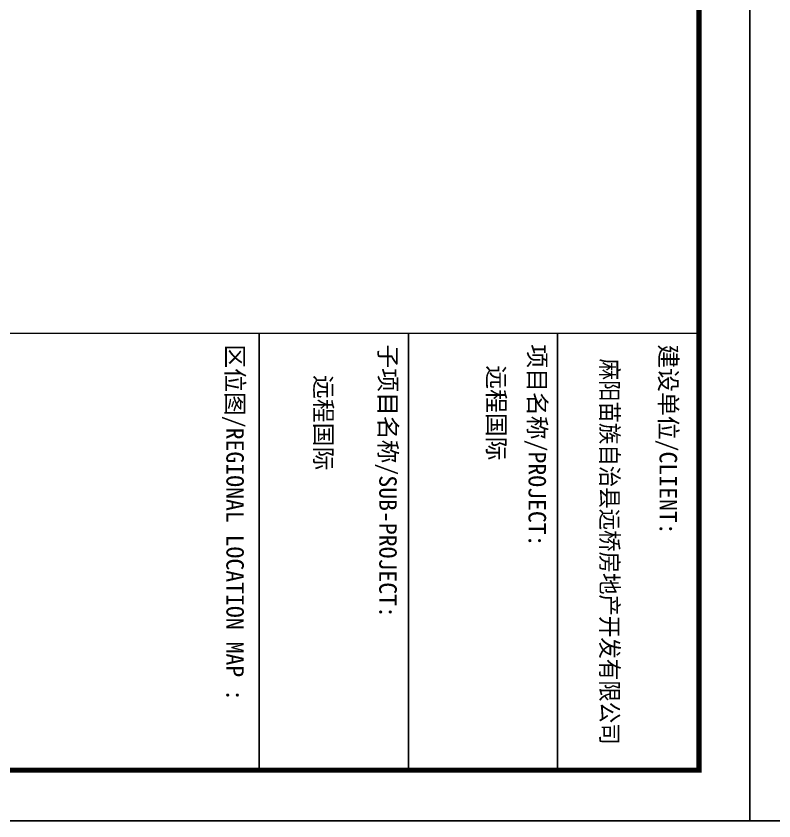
# Model space of a CAD drawing. Extents: x -737978 to 768813, y -372247 to 1140308.
# Drawn here: x -662769 to -659039, y -338663 to -334700 of the extents above; entities that cross this region are included whole.
import ezdxf

# ---------------------------------------------------------------- set-up
doc = ezdxf.new("R2010")
doc.units = 0
doc.header["$LTSCALE"] = 10
doc.header["$MEASUREMENT"] = 0
doc.layers.get('0').update_dxf_attribs({"linetype": 'CONTINUOUS'})
doc.layers.add('PUB_TITLE', color=4, linetype='CONTINUOUS')
doc.styles.add('-宋体', font='', dxfattribs={"width": 0.8})
doc.styles.get('-宋体').set_extended_font_data('SimSun')

# ---------------------------------------------------------------- blocks, each defined once
blk = doc.blocks.new('TQ1')
at = {"layer": 'PUB_TITLE'}
for p, q in [((-49855, -380355), (-43855, -380355)), ((-49855, -382405), (-43855, -382405))]:
    blk.add_line(p, q, dxfattribs=at)
at = {"layer": 'PUB_TITLE', "const_width": 20}
for points in [[(-49855, -378414), (-49855, -418455)], [(-49855, -384455), (-43855, -384455)]]:
    blk.add_lwpolyline(points, dxfattribs=at)
at = {"layer": 'PUB_TITLE', "style": '-宋体'}
for s, p in [('建设单位/CLIENT:', (-49705, -378955)), ('项目名称/PROJECT:', (-49705, -380755)), ('远程国际', (-49417, -381317)), ('子项目名称/SUB-PROJECT:', (-49705, -382805)), ('远程国际', (-49283, -383691)), ('区位图/REGIONAL LOCATION MAP :', (-49705, -384905))]:
    blk.add_text(s, height=240, dxfattribs=at).set_placement(p)
at = {"layer": 'PUB_TITLE', "style": '-宋体', "width": 0.9}
blk.add_text('麻阳苗族自治县远桥房地产开发有限公司', height=240, dxfattribs=at).set_placement((-49509, -379761))

msp = doc.modelspace()

# ---------------------------------------------------------------- linework, layer by layer
at = {"layer": 'PUB_TITLE'}
for points in [[(-674007.6, -338662.7), (-659157.6, -338662.7), (-659157.6, -307137.7), (-674007.6, -307137.7)], [(-659157.6, -338662.7), (-644307.6, -338662.7), (-644307.6, -307137.7), (-659157.6, -307137.7)]]:
    msp.add_lwpolyline(points, close=True, dxfattribs=at)
at = {"layer": 'PUB_TITLE', "const_width": 25}
msp.add_lwpolyline([(-673757.6, -338412.7), (-659407.6, -338412.7), (-659407.6, -307762.7), (-673757.6, -307762.7)], close=True, dxfattribs=at)

# ---------------------------------------------------------------- block references
at = {"xscale": 0.3583835528172438, "yscale": 0.3583835528172438, "zscale": 0.3583835528172438, "rotation": 270}
msp.add_blockref('TQ1', (-523790.3, -354129.5), dxfattribs=at)

doc.saveas('drawing.dxf')
